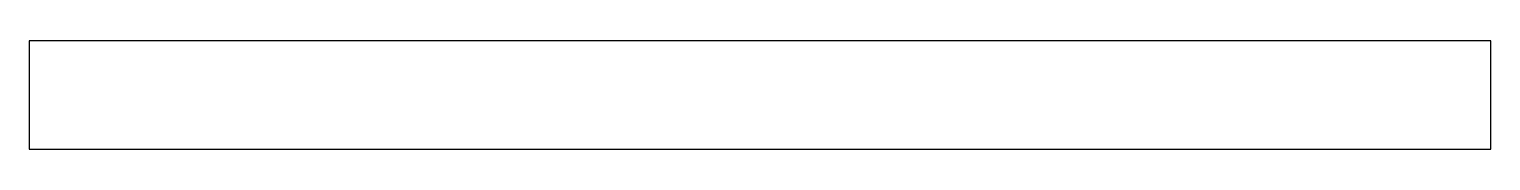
# Model space of a CAD drawing. Extents: x -24.3 to 29.6, y 3 to 7.
import ezdxf

# ---------------------------------------------------------------- set-up
doc = ezdxf.new("R2010")
doc.units = 0
doc.layers.get('0').update_dxf_attribs({"linetype": 'CONTINUOUS'})

msp = doc.modelspace()

# ---------------------------------------------------------------- linework, layer by layer
at = {"color": 7}
for p, q in [((-24.349, 7.018), (-24.349, 3.018)), ((29.631, 7.018), (-24.349, 7.018)), ((29.631, 3.018), (29.631, 7.018)), ((-24.349, 3.018), (29.631, 3.018))]:
    msp.add_line(p, q, dxfattribs=at)

doc.saveas('drawing.dxf')
